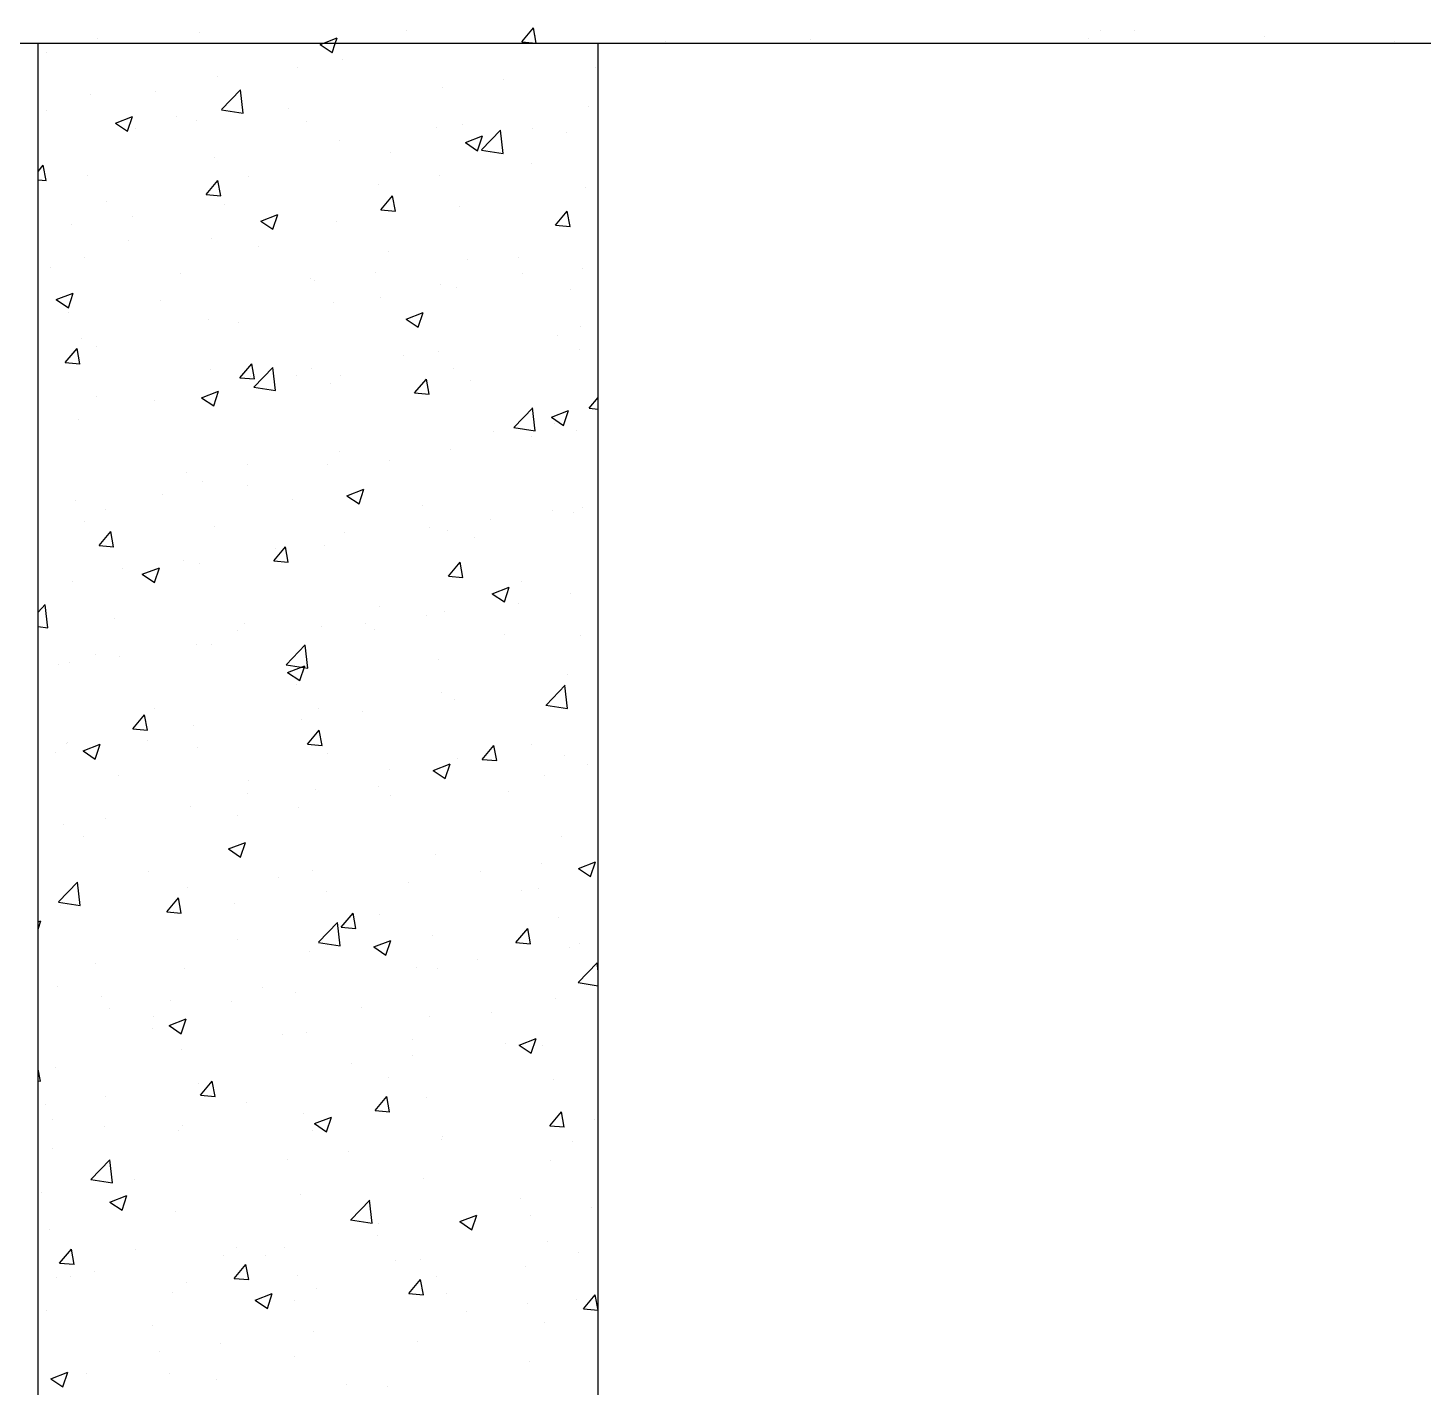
# Model space of a CAD drawing. Header units: millimetres. Extents: x 331487 to 517269, y 198509 to 399936.
# Drawn here: x 442900 to 443473, y 339144 to 339702 of the extents above; entities that cross this region are included whole.
import ezdxf

# ---------------------------------------------------------------- set-up
doc = ezdxf.new("R2010")
doc.units = ezdxf.units.MM
doc.header["$MEASUREMENT"] = 0
doc.layers.add('9th_Column', color=2, linetype='Continuous', lineweight=25)
doc.layers.add('COLUMN', color=6, linetype='Continuous')

msp = doc.modelspace()

# ---------------------------------------------------------------- linework, layer by layer
at = {"layer": '9th_Column'}
for p, q in [((442904.35, 338438.51), (442904.35, 339695.96)), ((443134.35, 338438.51), (443134.35, 339695.96))]:
    msp.add_line(p, q, dxfattribs=at)
at = {"layer": 'COLUMN', "color": 2, "linetype": 'Continuous'}
for p, q in [((442970.74, 339700.54), (442970.74, 339700.54)), ((443055.42, 339701.28), (443055.42, 339701.28)), ((443102.94, 339696.6), (443107.76, 339702.35)), ((443108.92, 339696.07), (443107.76, 339702.34)), ((443108.8, 339699.03), (443108.8, 339699.03)), ((443340.69, 339701.22), (443340.69, 339701.22)), ((443354.63, 339701.18), (443354.63, 339701.18)), ((443408.01, 339698.93), (443408.01, 339698.93)), ((442928.62, 339698.11), (442928.62, 339698.11)), ((443020.13, 339695.54), (443021.22, 339695.96)), ((443020.13, 339695.54), (443025.1, 339692.19)), ((443021.22, 339695.96), (443027.13, 339698.23)), ((443025.1, 339692.18), (443026.37, 339695.96)), ((443026.37, 339695.96), (443027.13, 339698.23)), ((443069.22, 339696.17), (443069.22, 339696.17)), ((443079.67, 339695.78), (443079.67, 339695.78)), ((443102.94, 339696.6), (443108.92, 339696.08)), ((443162.18, 339696.77), (443162.18, 339696.77)), ((443179.39, 339695.96), (443179.49, 339696.07)), ((443179.51, 339695.96), (443179.49, 339696.07)), ((443221.59, 339697.59), (443221.59, 339697.59)), ((443335.53, 339697.97), (443335.53, 339697.97)), ((443461.39, 339696.67), (443461.39, 339696.67)), ((442907.58, 339692.22), (442907.58, 339692.22)), ((443029.16, 339689.38), (443029.16, 339689.38)), ((442977.82, 339682.34), (442977.82, 339682.34)), ((443010.9, 339686.16), (443010.9, 339686.16)), ((443133.4, 339685.98), (443133.4, 339685.98)), ((442952.59, 339676.15), (442952.59, 339676.15)), ((442979.69, 339668.79), (442987.48, 339676.9)), ((442988.55, 339667.37), (442987.44, 339676.87)), ((443070.49, 339677.69), (443070.49, 339677.69)), ((443095.53, 339680.99), (443095.53, 339680.99)), ((442925.88, 339674.84), (442925.88, 339674.84)), ((443130.4, 339669.99), (443130.4, 339669.99)), ((442907.67, 339668.39), (442907.67, 339668.39)), ((442936.11, 339663.29), (442943.11, 339665.98)), ((442941.08, 339659.93), (442943.1, 339665.97)), ((442961.06, 339666.14), (442961.06, 339666.14)), ((442969.47, 339664.39), (442969.47, 339664.39)), ((442979.65, 339668.75), (442988.55, 339667.37)), ((443007.34, 339669.38), (443007.34, 339669.38)), ((442936.11, 339663.29), (442941.08, 339659.93)), ((442944.43, 339661.1), (442944.43, 339661.1)), ((443014.44, 339663.88), (443014.44, 339663.88)), ((443067.82, 339661.63), (443067.82, 339661.63)), ((443078.46, 339662.49), (443078.46, 339662.49)), ((443086.42, 339652.23), (443094.2, 339660.35)), ((443095.27, 339650.82), (443094.17, 339660.31)), ((443107.41, 339661.18), (443107.41, 339661.18)), ((443121.2, 339659.37), (443121.2, 339659.37)), ((443027.95, 339656.09), (443027.95, 339656.09)), ((443079.82, 339655.28), (443086.82, 339657.97)), ((443079.82, 339655.28), (443084.79, 339651.92)), ((443084.79, 339651.92), (443086.82, 339657.97)), ((442976.6, 339649.05), (442976.6, 339649.05)), ((443049.1, 339651.17), (443049.1, 339651.17)), ((443086.38, 339652.2), (443095.27, 339650.82)), ((442904.35, 339643.44), (442906.46, 339645.95)), ((442907.61, 339639.68), (442906.46, 339645.95)), ((442924.66, 339641.55), (442924.66, 339641.55)), ((442990.78, 339641.16), (442990.78, 339641.16)), ((443069.22, 339641.55), (443069.22, 339641.55)), ((443107.09, 339646.53), (443107.09, 339646.53)), ((442904.35, 339639.97), (442907.62, 339639.69)), ((442973.36, 339633.93), (442978.18, 339639.68)), ((442979.34, 339633.4), (442978.18, 339639.67)), ((443044.19, 339638.25), (443044.19, 339638.25)), ((443129.18, 339636.7), (443129.18, 339636.7)), ((442932.46, 339631.15), (442932.46, 339631.15)), ((442973.36, 339633.93), (442979.34, 339633.41)), ((442981.03, 339629.94), (442981.03, 339629.94)), ((443045.09, 339627.66), (443049.91, 339633.4)), ((443051.06, 339627.13), (443049.91, 339633.4)), ((442943.16, 339624.95), (442943.16, 339624.95)), ((442995.8, 339623.03), (443002.8, 339625.71)), ((443000.77, 339619.67), (443002.8, 339625.71)), ((443045.09, 339627.66), (443051.07, 339627.14)), ((443077.24, 339629.21), (443077.24, 339629.21)), ((443116.82, 339621.38), (443121.64, 339627.13)), ((443122.79, 339620.85), (443121.63, 339627.12)), ((442918.12, 339621.66), (442918.12, 339621.66)), ((442995.8, 339623.03), (443000.77, 339619.67)), ((443026.73, 339622.8), (443026.73, 339622.8)), ((443116.82, 339621.38), (443122.79, 339620.86)), ((442941.58, 339615.04), (442941.58, 339615.04)), ((442975.39, 339615.76), (442975.39, 339615.76)), ((442994.97, 339612.78), (442994.97, 339612.78)), ((442923.45, 339608.26), (442923.45, 339608.26)), ((443048.35, 339610.53), (443048.35, 339610.53)), ((443080.79, 339607.09), (443080.79, 339607.09)), ((443101.73, 339608.27), (443101.73, 339608.27)), ((442909.29, 339603.86), (442909.29, 339603.86)), ((442962.67, 339601.61), (442962.67, 339601.61)), ((443042.91, 339602.11), (443042.91, 339602.11)), ((443103.28, 339601.51), (443103.28, 339601.51)), ((443127.96, 339603.41), (443127.96, 339603.41)), ((443016.05, 339599.35), (443016.05, 339599.35)), ((443017.88, 339598.81), (443017.88, 339598.81)), ((443069.43, 339597.1), (443069.43, 339597.1)), ((443076.03, 339595.92), (443076.03, 339595.92)), ((442911.77, 339590.77), (442918.78, 339593.46)), ((442911.77, 339590.77), (442916.75, 339587.42)), ((442916.75, 339587.42), (442918.77, 339593.46)), ((442954.72, 339590.5), (442954.72, 339590.5)), ((443025.51, 339589.51), (443025.51, 339589.51)), ((443044.97, 339591.5), (443044.97, 339591.5)), ((443122.81, 339594.84), (443122.81, 339594.84)), ((442916.85, 339585.51), (442916.85, 339585.51)), ((443055.49, 339582.76), (443062.49, 339585.45)), ((443060.46, 339579.41), (443062.49, 339585.45)), ((442974.17, 339582.47), (442974.17, 339582.47)), ((442986.65, 339581.49), (442986.65, 339581.49)), ((443055.49, 339582.76), (443060.46, 339579.41)), ((443127.25, 339579.56), (443127.25, 339579.56)), ((442922.23, 339574.98), (442922.23, 339574.98)), ((443117.63, 339575.97), (443117.63, 339575.97)), ((442915.51, 339564.99), (442920.33, 339570.73)), ((442921.49, 339564.46), (442920.33, 339570.73)), ((442928.33, 339571.48), (442928.33, 339571.48)), ((443054.48, 339567.65), (443054.48, 339567.65)), ((443068.93, 339569.54), (443068.93, 339569.54)), ((443126.75, 339570.12), (443126.75, 339570.12)), ((442915.51, 339564.99), (442921.49, 339564.47)), ((442921.69, 339564.21), (442921.69, 339564.21)), ((442975.07, 339561.95), (442975.07, 339561.95)), ((442987.24, 339558.71), (442992.06, 339564.46)), ((442993.21, 339558.19), (442992.06, 339564.45)), ((442992.95, 339554.82), (443000.74, 339562.94)), ((443001.81, 339553.41), (443000.7, 339562.9)), ((443016.61, 339562.67), (443016.61, 339562.67)), ((443074.81, 339562.63), (443074.81, 339562.63)), ((442987.24, 339558.71), (442993.22, 339558.19)), ((442991.57, 339559.37), (442991.57, 339559.37)), ((443010.61, 339559.53), (443010.61, 339559.53)), ((443024.3, 339556.22), (443024.3, 339556.22)), ((443028.45, 339559.7), (443028.45, 339559.7)), ((443058.96, 339552.44), (443063.79, 339558.18)), ((443064.94, 339551.91), (443063.78, 339558.18)), ((443081.83, 339557.44), (443081.83, 339557.44)), ((442928.42, 339551.06), (442928.42, 339551.06)), ((442952.29, 339549.52), (442952.29, 339549.52)), ((442971.47, 339550.51), (442978.47, 339553.2)), ((442971.47, 339550.51), (442976.44, 339547.16)), ((442976.44, 339547.15), (442978.46, 339553.2)), ((442992.91, 339554.78), (443001.81, 339553.4)), ((443058.97, 339552.44), (443064.94, 339551.92)), ((443130.69, 339546.16), (443134.35, 339550.52)), ((442972.96, 339549.18), (442972.96, 339549.18)), ((443099.67, 339538.27), (443107.46, 339546.39)), ((443108.53, 339536.85), (443107.42, 339546.35)), ((443115.18, 339542.5), (443122.18, 339545.19)), ((443120.15, 339539.15), (443122.18, 339545.19)), ((443130.69, 339546.16), (443134.35, 339545.84)), ((442921.02, 339541.69), (442921.02, 339541.69)), ((443099.64, 339538.23), (443108.53, 339536.85)), ((443115.18, 339542.5), (443120.15, 339539.15)), ((443116.36, 339539.82), (443116.36, 339539.82)), ((443091.33, 339536.53), (443091.33, 339536.53)), ((443107.12, 339534.55), (443107.12, 339534.55)), ((443125.53, 339536.84), (443125.53, 339536.84)), ((443028.17, 339528.21), (443028.17, 339528.21)), ((443073.59, 339529.34), (443073.59, 339529.34)), ((442990.3, 339523.23), (442990.3, 339523.23)), ((443023.08, 339522.94), (443023.08, 339522.94)), ((443048.8, 339524.54), (443048.8, 339524.54)), ((442965.27, 339519.93), (442965.27, 339519.93)), ((442971.74, 339515.89), (442971.74, 339515.89)), ((442955.6, 339510.85), (442955.6, 339510.85)), ((442990.48, 339514.53), (442990.48, 339514.53)), ((443031.16, 339510.25), (443038.16, 339512.94)), ((443031.16, 339510.25), (443036.13, 339506.89)), ((443036.13, 339506.89), (443038.15, 339512.94)), ((442919.8, 339508.4), (442919.8, 339508.4)), ((442932.16, 339504.52), (442932.16, 339504.52)), ((443008.98, 339508.6), (443008.98, 339508.6)), ((443062.36, 339506.34), (443062.36, 339506.34)), ((443115.74, 339504.09), (443115.74, 339504.09)), ((443124.32, 339503.55), (443124.32, 339503.55)), ((443127.93, 339505.37), (443127.93, 339505.37)), ((442923.3, 339499.68), (442923.3, 339499.68)), ((443090.05, 339500.38), (443090.05, 339500.38)), ((442929.39, 339489.77), (442934.21, 339495.52)), ((442935.36, 339489.24), (442934.21, 339495.51)), ((442976.68, 339497.42), (442976.68, 339497.42)), ((443030.06, 339495.17), (443030.06, 339495.17)), ((443065.02, 339497.08), (443065.02, 339497.08)), ((443072.38, 339496.05), (443072.38, 339496.05)), ((443083.45, 339492.91), (443083.45, 339492.91)), ((442929.39, 339489.77), (442935.37, 339489.25)), ((443001.11, 339483.49), (443005.93, 339489.24)), ((443001.87, 339488.77), (443001.87, 339488.77)), ((443007.09, 339482.97), (443005.93, 339489.23)), ((443021.87, 339489.65), (443021.87, 339489.65)), ((442947.13, 339478), (442954.14, 339480.68)), ((442952.1, 339474.64), (442954.13, 339480.68)), ((442963.99, 339483.78), (442963.99, 339483.78)), ((442970.52, 339482.61), (442970.52, 339482.61)), ((443001.11, 339483.49), (443007.09, 339482.97)), ((443072.84, 339477.22), (443077.66, 339482.96)), ((443078.82, 339476.69), (443077.66, 339482.96)), ((442918.58, 339475.11), (442918.58, 339475.11)), ((442938.96, 339480.49), (442938.96, 339480.49)), ((442947.13, 339478), (442952.11, 339474.64)), ((443072.84, 339477.22), (443078.82, 339476.7)), ((443102.99, 339474.88), (443102.99, 339474.88)), ((443090.85, 339469.99), (443097.85, 339472.68)), ((443090.85, 339469.99), (443095.82, 339466.63)), ((443095.82, 339466.63), (443097.84, 339472.67)), ((443123.1, 339470.26), (443123.1, 339470.26)), ((442904.35, 339462.48), (442907.27, 339465.53)), ((442908.34, 339455.99), (442907.23, 339465.49)), ((443044.67, 339464.87), (443044.67, 339464.87)), ((443101.62, 339465.93), (443101.62, 339465.93)), ((442935.7, 339460.02), (442935.7, 339460.02)), ((442989.08, 339457.77), (442989.08, 339457.77)), ((443038.71, 339457.64), (443038.71, 339457.64)), ((443063.75, 339460.94), (443063.75, 339460.94)), ((443071.16, 339462.76), (443071.16, 339462.76)), ((442904.35, 339456.61), (442908.34, 339455.99)), ((442986.35, 339454.86), (442986.35, 339454.86)), ((443020.65, 339456.36), (443020.65, 339456.36)), ((443042.47, 339455.51), (443042.47, 339455.51)), ((443095.85, 339453.26), (443095.85, 339453.26)), ((443126.95, 339452.93), (443126.95, 339452.93)), ((442969.31, 339449.32), (442969.31, 339449.32)), ((442975.56, 339449.33), (442975.56, 339449.33)), ((443006.21, 339440.86), (443014, 339448.98)), ((443015.06, 339439.44), (443013.96, 339448.94)), ((442912.65, 339441.05), (442912.65, 339441.05)), ((442917.37, 339441.82), (442917.37, 339441.82)), ((442928.03, 339444.85), (442928.03, 339444.85)), ((442937.69, 339444.34), (442937.69, 339444.34)), ((443006.17, 339440.82), (443015.06, 339439.44)), ((443068.63, 339442.92), (443068.63, 339442.92)), ((443006.82, 339437.73), (443013.83, 339440.42)), ((443006.82, 339437.73), (443011.8, 339434.38)), ((443011.8, 339434.38), (443013.82, 339440.42)), ((443121.88, 339436.97), (443121.88, 339436.97)), ((443010.31, 339432.91), (443010.31, 339432.91)), ((443069.95, 339429.47), (443069.95, 339429.47)), ((443112.93, 339424.31), (443120.72, 339432.42)), ((443121.79, 339422.89), (443120.68, 339432.39)), ((443075.31, 339426.48), (443075.31, 339426.48)), ((443112.89, 339424.27), (443121.79, 339422.89)), ((442943.26, 339414.55), (442948.08, 339420.3)), ((442949.24, 339414.02), (442948.08, 339420.29)), ((442952, 339422.89), (442952, 339422.89)), ((443012.41, 339418.2), (443012.41, 339418.2)), ((443019.43, 339423.07), (443019.43, 339423.07)), ((443037.44, 339421.5), (443037.44, 339421.5)), ((442943.26, 339414.55), (442949.24, 339414.03)), ((442968.09, 339416.03), (442968.09, 339416.03)), ((443014.99, 339408.28), (443019.81, 339414.02)), ((443020.96, 339407.75), (443019.81, 339414.02)), ((442916.15, 339408.53), (442916.15, 339408.53)), ((442916.23, 339408.92), (442916.23, 339408.92)), ((442922.8, 339405.48), (442929.8, 339408.17)), ((442927.77, 339402.12), (442929.8, 339408.17)), ((442949.25, 339409.89), (442949.25, 339409.89)), ((442969.61, 339406.67), (442969.61, 339406.67)), ((443014.99, 339408.28), (443020.97, 339407.75)), ((443086.72, 339402), (443091.54, 339407.75)), ((443092.69, 339401.47), (443091.53, 339407.74)), ((443106.82, 339407.92), (443106.82, 339407.92)), ((442911.38, 339404.9), (442911.38, 339404.9)), ((442922.8, 339405.48), (442927.78, 339402.13)), ((443022.99, 339404.41), (443022.99, 339404.41)), ((443076.37, 339402.16), (443076.37, 339402.16)), ((443086.72, 339402), (443092.69, 339401.48)), ((443120.67, 339403.68), (443120.67, 339403.68)), ((442937.31, 339395.49), (442937.31, 339395.49)), ((443048.51, 339397.91), (443048.51, 339397.91)), ((443066.51, 339397.47), (443073.52, 339400.16)), ((443066.52, 339397.47), (443071.49, 339394.12)), ((443068.73, 339396.18), (443068.73, 339396.18)), ((443071.49, 339394.12), (443073.51, 339400.16)), ((443112.16, 339395.36), (443112.16, 339395.36)), ((443129.76, 339399.9), (443129.76, 339399.9)), ((442990.69, 339393.24), (442990.69, 339393.24)), ((443018.22, 339389.78), (443018.22, 339389.78)), ((443044.08, 339390.98), (443044.08, 339390.98)), ((442990.19, 339387.9), (442990.19, 339387.9)), ((443049.01, 339387.04), (443049.01, 339387.04)), ((443097.46, 339388.72), (443097.46, 339388.72)), ((442931.87, 339377.89), (442931.87, 339377.89)), ((442966.88, 339382.74), (442966.88, 339382.74)), ((442986.1, 339378.76), (442986.1, 339378.76)), ((443011.13, 339382.06), (443011.13, 339382.06)), ((442914.94, 339375.24), (442914.94, 339375.24)), ((442922.95, 339370.45), (442922.95, 339370.45)), ((442982.49, 339365.22), (442989.49, 339367.91)), ((442987.46, 339361.86), (442989.49, 339367.91)), ((443119.45, 339370.39), (443119.45, 339370.39)), ((442982.49, 339365.22), (442987.47, 339361.86)), ((443067.51, 339362.89), (443067.51, 339362.89)), ((442949.72, 339355.84), (442949.72, 339355.84)), ((443017, 339356.49), (443017, 339356.49)), ((443085.86, 339355.92), (443085.86, 339355.92)), ((443110.89, 339359.21), (443110.89, 339359.21)), ((443126.21, 339357.21), (443133.21, 339359.9)), ((443126.21, 339357.21), (443131.18, 339353.86)), ((443131.18, 339353.85), (443133.2, 339359.9)), ((442912.74, 339343.45), (442920.53, 339351.56)), ((442921.6, 339342.03), (442920.49, 339351.53)), ((442965.66, 339349.45), (442965.66, 339349.45)), ((443003.1, 339353.58), (443003.1, 339353.58)), ((443056.48, 339351.33), (443056.48, 339351.33)), ((443109.86, 339349.07), (443109.86, 339349.07)), ((442912.7, 339343.41), (442921.6, 339342.03)), ((442957.14, 339339.33), (442961.96, 339345.08)), ((442963.11, 339338.8), (442961.96, 339345.07)), ((443022.7, 339347.6), (443022.7, 339347.6)), ((443102.7, 339348.25), (443102.7, 339348.25)), ((442913.72, 339341.95), (442913.72, 339341.95)), ((442957.14, 339339.33), (442963.12, 339338.81)), ((442959.79, 339339.32), (442959.79, 339339.32)), ((442984.83, 339342.62), (442984.83, 339342.62)), ((443028.86, 339333.06), (443033.69, 339338.8)), ((443034.84, 339332.53), (443033.68, 339338.8)), ((443044.38, 339338.24), (443044.38, 339338.24)), ((442904.35, 339335.22), (442905.47, 339335.65)), ((442904.35, 339332.31), (442905.47, 339335.65)), ((443019.46, 339326.89), (443027.25, 339335.01)), ((443028.32, 339325.48), (443027.22, 339334.97)), ((443028.86, 339333.06), (443034.84, 339332.53)), ((443100.59, 339326.78), (443105.41, 339332.53)), ((443106.57, 339326.25), (443105.41, 339332.52)), ((443118.24, 339337.1), (443118.24, 339337.1)), ((442986.06, 339328.23), (442986.06, 339328.23)), ((443019.43, 339326.86), (443028.32, 339325.48)), ((443042.18, 339324.96), (443049.19, 339327.65)), ((443047.15, 339321.6), (443049.18, 339327.64)), ((443066.3, 339329.6), (443066.3, 339329.6)), ((443100.59, 339326.78), (443106.57, 339326.26)), ((443126.66, 339326.3), (443126.66, 339326.3)), ((443015.79, 339323.2), (443015.79, 339323.2)), ((443042.18, 339324.96), (443047.16, 339321.6)), ((443122.46, 339324.76), (443122.46, 339324.76)), ((442927.74, 339318.22), (442927.74, 339318.22)), ((442964.44, 339316.16), (442964.44, 339316.16)), ((443059.55, 339316.48), (443059.55, 339316.48)), ((443068.34, 339316.29), (443068.34, 339316.29)), ((443084.58, 339319.77), (443084.58, 339319.77)), ((443126.19, 339310.34), (443133.98, 339318.46)), ((443134.35, 339314.92), (443133.94, 339318.42)), ((442912.5, 339308.66), (442912.5, 339308.66)), ((443126.15, 339310.3), (443134.35, 339309.03)), ((442930.24, 339304.74), (442930.24, 339304.74)), ((442958.52, 339303.17), (442958.52, 339303.17)), ((442996.39, 339308.16), (442996.39, 339308.16)), ((443010.02, 339306.28), (443010.02, 339306.28)), ((443117.02, 339303.81), (443117.02, 339303.81)), ((442933.49, 339299.88), (442933.49, 339299.88)), ((442983.62, 339302.48), (442983.62, 339302.48)), ((443037.01, 339300.23), (443037.01, 339300.23)), ((443090.39, 339297.97), (443090.39, 339297.97)), ((442951.7, 339296.27), (442951.7, 339296.27)), ((442958.16, 339292.7), (442965.16, 339295.39)), ((442958.16, 339292.7), (442963.14, 339289.35)), ((442963.13, 339289.35), (442965.16, 339295.39)), ((443065.08, 339296.31), (443065.08, 339296.31)), ((442951.33, 339291.3), (442951.33, 339291.3)), ((443004.71, 339289.05), (443004.71, 339289.05)), ((443014.57, 339289.91), (443014.57, 339289.91)), ((443058.09, 339286.79), (443058.09, 339286.79)), ((443101.87, 339284.7), (443108.88, 339287.38)), ((443106.84, 339281.34), (443108.87, 339287.38)), ((442963.23, 339282.87), (442963.23, 339282.87)), ((443058.28, 339280.33), (443058.28, 339280.33)), ((443096.15, 339285.32), (443096.15, 339285.32)), ((443101.87, 339284.7), (443106.85, 339281.34)), ((443106.53, 339281.29), (443106.53, 339281.29)), ((443111.47, 339284.54), (443111.47, 339284.54)), ((442905.26, 339269.86), (442904.35, 339274.82)), ((442911.29, 339275.37), (442911.29, 339275.37)), ((443033.24, 339277.03), (443033.24, 339277.03)), ((442904.35, 339269.95), (442905.26, 339269.86)), ((442970.09, 339268.72), (442970.09, 339268.72)), ((442971.01, 339264.11), (442975.83, 339269.86)), ((442976.99, 339263.58), (442975.83, 339269.85)), ((443048.21, 339271.28), (443048.21, 339271.28)), ((443115.8, 339270.52), (443115.8, 339270.52)), ((442932.21, 339263.73), (442932.21, 339263.73)), ((442971.01, 339264.11), (442976.99, 339263.59)), ((443042.74, 339257.84), (443047.56, 339263.58)), ((443048.71, 339257.31), (443047.56, 339263.58)), ((443063.87, 339263.02), (443063.87, 339263.02)), ((442907.18, 339260.44), (442907.18, 339260.44)), ((442989.89, 339261.27), (442989.89, 339261.27)), ((443042.74, 339257.84), (443048.72, 339257.31)), ((443114.47, 339251.56), (443119.29, 339257.31)), ((443120.44, 339251.03), (443119.28, 339257.3)), ((442910.35, 339253.91), (442910.35, 339253.91)), ((442963.73, 339251.65), (442963.73, 339251.65)), ((443013.35, 339256.62), (443013.35, 339256.62)), ((443017.85, 339252.44), (443024.85, 339255.13)), ((443017.85, 339252.44), (443022.83, 339249.09)), ((443022.82, 339249.09), (443024.85, 339255.13)), ((443114.47, 339251.56), (443120.44, 339251.04)), ((443133, 339254.19), (443133, 339254.19)), ((442931.57, 339251.26), (442931.57, 339251.26)), ((442962.01, 339249.58), (442962.01, 339249.58)), ((443017.11, 339249.4), (443017.11, 339249.4)), ((443069.84, 339245.87), (443069.84, 339245.87)), ((443070.49, 339247.14), (443070.49, 339247.14)), ((442910.07, 339242.08), (442910.07, 339242.08)), ((443031.97, 339240.89), (443031.97, 339240.89)), ((443123.88, 339244.88), (443123.88, 339244.88)), ((442926, 339229.48), (442933.79, 339237.6)), ((442934.85, 339228.07), (442933.75, 339237.56)), ((443006.93, 339237.59), (443006.93, 339237.59)), ((443114.59, 339237.23), (443114.59, 339237.23)), ((442925.96, 339229.44), (442934.86, 339228.06)), ((442943.78, 339229.28), (442943.78, 339229.28)), ((443062.65, 339229.73), (443062.65, 339229.73)), ((442905.91, 339224.29), (442905.91, 339224.29)), ((442933.83, 339220.19), (442940.83, 339222.88)), ((442938.8, 339216.83), (442940.83, 339222.88)), ((443012.14, 339223.33), (443012.14, 339223.33)), ((442933.83, 339220.19), (442938.8, 339216.83)), ((443032.72, 339212.93), (443040.51, 339221.05)), ((443041.58, 339211.51), (443040.47, 339221.01)), ((443102.4, 339221.62), (443102.4, 339221.62)), ((443131.72, 339218.04), (443131.72, 339218.04)), ((442960.8, 339216.29), (442960.8, 339216.29)), ((443032.69, 339212.89), (443041.58, 339211.51)), ((443044.08, 339211.61), (443044.08, 339211.61)), ((443077.54, 339212.18), (443084.54, 339214.87)), ((443077.54, 339212.18), (443082.52, 339208.83)), ((443082.51, 339208.82), (443084.54, 339214.87)), ((443106.69, 339214.75), (443106.69, 339214.75)), ((442908.86, 339208.79), (442908.86, 339208.79)), ((443043.53, 339206.43), (443043.53, 339206.43)), ((442913.16, 339195.17), (442917.98, 339200.91)), ((442919.14, 339194.64), (442917.98, 339200.91)), ((442944.26, 339200.55), (442944.26, 339200.55)), ((442985.76, 339201.6), (442985.76, 339201.6)), ((443005.66, 339201.45), (443005.66, 339201.45)), ((443113.37, 339203.94), (443113.37, 339203.94)), ((442913.16, 339195.17), (442919.14, 339194.65)), ((442980.63, 339198.15), (442980.63, 339198.15)), ((442984.89, 339188.89), (442989.71, 339194.64)), ((442990.86, 339188.36), (442989.71, 339194.63)), ((442997.64, 339198.3), (442997.64, 339198.3)), ((443051.02, 339196.04), (443051.02, 339196.04)), ((443061.43, 339196.44), (443061.43, 339196.44)), ((443126.36, 339199.67), (443126.36, 339199.67)), ((442911.96, 339189.37), (442911.96, 339189.37)), ((442917.47, 339189.84), (442917.47, 339189.84)), ((442927.44, 339191.59), (442927.44, 339191.59)), ((442984.89, 339188.89), (442990.87, 339188.37)), ((443010.92, 339190.04), (443010.92, 339190.04)), ((443056.61, 339182.62), (443061.44, 339188.36)), ((443062.59, 339182.09), (443061.43, 339188.36)), ((443068.04, 339189.66), (443068.04, 339189.66)), ((443104.4, 339193.78), (443104.4, 339193.78)), ((442959.58, 339183), (442959.58, 339183)), ((442965.34, 339187.12), (442965.34, 339187.12)), ((442993.52, 339179.93), (443000.52, 339182.62)), ((442998.49, 339176.57), (443000.52, 339182.61)), ((443018.72, 339184.86), (443018.72, 339184.86)), ((443056.61, 339182.62), (443062.59, 339182.1)), ((443072.1, 339182.61), (443072.1, 339182.61)), ((442993.52, 339179.93), (442998.49, 339176.57)), ((443009.72, 339179.65), (443009.72, 339179.65)), ((443105.42, 339178.6), (443105.42, 339178.6)), ((443125.49, 339180.35), (443125.49, 339180.35)), ((443128.34, 339176.34), (443133.16, 339182.09)), ((443134.32, 339175.81), (443133.16, 339182.08)), ((442907.64, 339175.5), (442907.64, 339175.5)), ((443080.38, 339175.31), (443080.38, 339175.31)), ((443128.34, 339176.34), (443134.32, 339175.82)), ((442951.41, 339169.64), (442951.41, 339169.64)), ((443017.23, 339166.99), (443017.23, 339166.99)), ((443112.16, 339170.65), (443112.16, 339170.65)), ((442979.35, 339162.01), (442979.35, 339162.01)), ((443060.22, 339163.15), (443060.22, 339163.15)), ((442954.32, 339158.71), (442954.32, 339158.71)), ((443009.71, 339156.75), (443009.71, 339156.75)), ((443106.23, 339154.66), (443106.23, 339154.66)), ((442909.5, 339147.67), (442916.5, 339150.36)), ((442914.47, 339144.32), (442916.5, 339150.36)), ((442924.36, 339149.72), (442924.36, 339149.72)), ((442958.36, 339149.71), (442958.36, 339149.71)), ((442909.5, 339147.67), (442914.47, 339144.32)), ((442977.74, 339147.46), (442977.74, 339147.46)), ((443031.12, 339145.21), (443031.12, 339145.21)), ((443047.92, 339144.65), (443047.92, 339144.65))]:
    msp.add_line(p, q, dxfattribs=at)
at = {"layer": 'COLUMN'}
msp.add_line((448984.26, 339695.96), (420604.35, 339695.96), dxfattribs=at)

doc.saveas('drawing.dxf')
